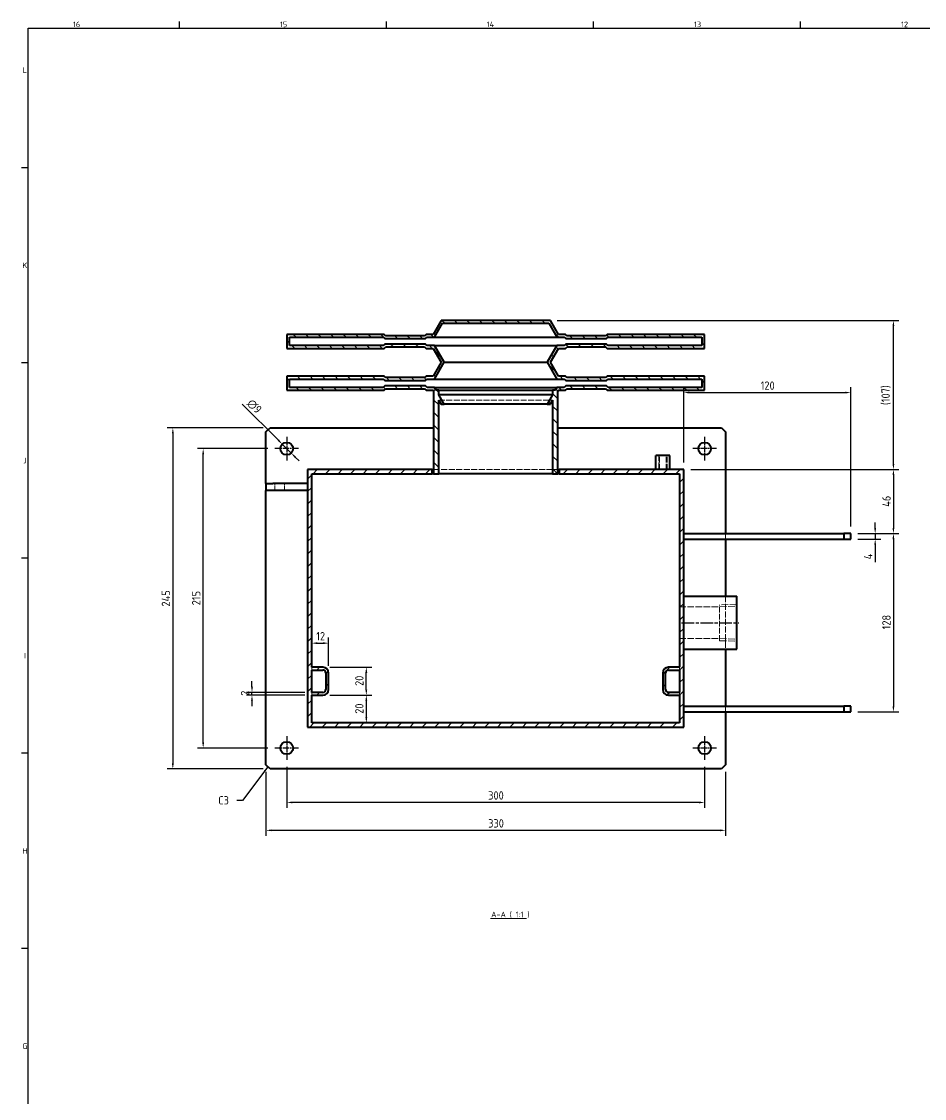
# Model space of a CAD drawing. Header units: millimetres. Extents: x 0 to 2378, y 0 to 1682.
# Drawn here: x 35 to 683, y 873 to 1647 of the extents above; entities that cross this region are included whole.
import ezdxf

# ---------------------------------------------------------------- set-up
doc = ezdxf.new("R2010")
doc.units = ezdxf.units.MM
doc.header["$LTSCALE"] = 2
doc.linetypes.add('CHAIN', pattern=[0.3543, 0.2362, -0.0295, 0.0591, -0.0295])
doc.linetypes.add('DASHED', pattern=[0.2067, 0.1654, -0.0413])
doc.layers.get('0').update_dxf_attribs({"color": 3, "lineweight": 25})
for name, color, linetype, lineweight in [('가려진 것(ISO)', 2, 'DASHED', 18), ('가시적인 것(ISO)', 3, 'Continuous', 40), ('경계(ISO)', 7, 'Continuous', 25), ('기호(ISO)', 5, 'Continuous', 25), ('중심 표식(ISO)', 1, 'Continuous', 25), ('중심선(ISO)', 1, 'Continuous', 25), ('치수(ISO)', 2, 'Continuous', 25), ('해치(ISO)', 7, 'Continuous', 18)]:
    doc.layers.add(name, color=color, linetype=linetype, lineweight=lineweight)
doc.styles.add('문자 텍스트_PSTEK_POSCO', font='isocp.shx')
doc.styles.add('치수 텍스트_PSTEK_POSCO', font='isocp.shx')
doc.styles.add('텍스트 스타일512', font='isocp.shx')
doc.dimstyles.new('치수_PSTEK_POSCO', dxfattribs={"dimscale": 2, "dimtxt": 3, "dimasz": 2, "dimexe": 2, "dimexo": 2.5, "dimgap": 1, "dimtad": 1, "dimrnd": 1e-08, "dimdsep": 46, "dimtxsty": '치수 텍스트_PSTEK_POSCO', "dimcen": 0.09, "dimdle": 10, "dimclrd": 7, "dimclre": 7, "dimclrt": 2, "dimadec": 1, "dimazin": 2, "dimtfac": 1, "dimtmove": 0, "dimatfit": 3, "dimfxl": 0, "dimtolj": 1, "dimlwd": -1, "dimlwe": -1, "dimarcsym": 0})
doc.dimstyles.new('치수_PSTEK_POSCO$7', dxfattribs={"dimscale": 2, "dimtxt": 3, "dimasz": 2, "dimexe": 2, "dimexo": 2.5, "dimgap": 1, "dimtad": 1, "dimrnd": 1e-08, "dimdsep": 46, "dimtxsty": '치수 텍스트_PSTEK_POSCO', "dimcen": 0.09, "dimdle": 10, "dimclrd": 7, "dimclre": 7, "dimclrt": 2, "dimadec": 1, "dimazin": 2, "dimtfac": 1, "dimtmove": 0, "dimatfit": 3, "dimfxl": 0, "dimtolj": 1, "dimlwd": -1, "dimlwe": -1, "dimarcsym": 0})

# ---------------------------------------------------------------- blocks, each defined once
blk = doc.blocks.new('경계 Default Border')
at = {"layer": '경계(ISO)'}
for p, q in [((74.31, 821), (74.31, 823.4)), ((148.63, 821), (148.63, 823.4)), ((222.94, 821), (222.94, 823.4)), ((297.25, 821), (297.25, 823.4)), ((20, 770.92), (17.6, 770.92)), ((20, 700.83), (17.6, 700.83)), ((20, 630.75), (17.6, 630.75)), ((20, 560.67), (17.6, 560.67)), ((20, 490.58), (17.6, 490.58))]:
    blk.add_line(p, q, dxfattribs=at)
at = {"layer": '경계(ISO)', "flags": 128}
blk.add_lwpolyline([(20, 20), (20, 821), (1169, 821), (1169, 20), (20, 20)], dxfattribs=at)
at = {"layer": '경계(ISO)', "color": 2, "char_height": 2, "attachment_point": 7, "style": '문자 텍스트_PSTEK_POSCO'}
for s, insert in [('16', (36.04, 821.38)), ('15', (110.35, 821.38)), ('14', (184.55, 821.4)), ('13', (258.97, 821.38)), ('12', (333.29, 821.38)), ('L', (18.03, 804.94)), ('K', (17.92, 734.87)), ('J', (18.16, 664.77)), ('I', (18.48, 594.71)), ('H', (17.92, 524.62)), ('G', (17.92, 454.52))]:
    blk.add_mtext(s, dxfattribs=dict(at, insert=insert))
blk = doc.blocks.new('*D22')
at = {"layer": 'Defpoints', "color": 0, "transparency": 16777216}
for p in [(251.59, 1183.11), (282.7, 1183.11), (251.59, 1163.11)]:
    blk.add_point(p, dxfattribs=at)
at = {"layer": '치수(ISO)', "color": 7, "transparency": 16777216}
for p, q in [((256.59, 1183.11), (286.7, 1183.11)), ((282.7, 1167.11), (282.7, 1179.11)), ((256.59, 1163.11), (286.7, 1163.11))]:
    blk.add_line(p, q, dxfattribs=at)
for points in [[(282.04, 1179.11), (283.37, 1179.11), (282.7, 1183.11)], [(282.04, 1167.11), (283.37, 1167.11), (282.7, 1163.11)]]:
    blk.add_solid(points, dxfattribs=at)
at = {"layer": '치수(ISO)', "color": 2, "transparency": 16777216, "insert": (277.7, 1169.74), "char_height": 6, "attachment_point": 4, "rotation": 90, "style": '치수 텍스트_PSTEK_POSCO'}
blk.add_mtext('\\A1;20', dxfattribs=at)
blk = doc.blocks.new('*D23')
at = {"layer": 'Defpoints', "color": 0, "transparency": 16777216}
for p in [(251.59, 1163.11), (282.7, 1143.11), (282.7, 1143.11)]:
    blk.add_point(p, dxfattribs=at)
at = {"layer": '치수(ISO)', "color": 7, "transparency": 16777216}
for p, q in [((256.59, 1163.11), (286.7, 1163.11)), ((282.7, 1159.11), (282.7, 1147.11))]:
    blk.add_line(p, q, dxfattribs=at)
for points in [[(282.04, 1159.11), (283.37, 1159.11), (282.7, 1163.11)], [(282.04, 1147.11), (283.37, 1147.11), (282.7, 1143.11)]]:
    blk.add_solid(points, dxfattribs=at)
at = {"layer": '치수(ISO)', "color": 2, "transparency": 16777216, "insert": (277.7, 1149.74), "char_height": 6, "attachment_point": 4, "rotation": 90, "style": '치수 텍스트_PSTEK_POSCO'}
blk.add_mtext('\\A1;20', dxfattribs=at)
blk = doc.blocks.new('*D24')
at = {"layer": 'Defpoints', "color": 0, "transparency": 16777216}
for p in [(243.59, 1200.43), (255.59, 1200.43), (255.59, 1179.11)]:
    blk.add_point(p, dxfattribs=at)
at = {"layer": '치수(ISO)', "color": 7, "transparency": 16777216}
for p, q in [((247.59, 1200.43), (251.59, 1200.43)), ((255.59, 1184.11), (255.59, 1204.43))]:
    blk.add_line(p, q, dxfattribs=at)
for points in [[(247.59, 1201.1), (247.59, 1199.76), (243.59, 1200.43)], [(251.59, 1201.1), (251.59, 1199.76), (255.59, 1200.43)]]:
    blk.add_solid(points, dxfattribs=at)
at = {"layer": '치수(ISO)', "color": 2, "transparency": 16777216, "insert": (246.71, 1205.43), "char_height": 6, "attachment_point": 4, "style": '치수 텍스트_PSTEK_POSCO'}
blk.add_mtext('\\A1;12', dxfattribs=at)
blk = doc.blocks.new('*D25')
at = {"layer": 'Defpoints', "color": 0, "transparency": 16777216}
for p in [(200.63, 1165.11), (243.59, 1165.11), (243.59, 1163.11)]:
    blk.add_point(p, dxfattribs=at)
at = {"layer": '치수(ISO)', "color": 7, "transparency": 16777216}
for p, q in [((200.63, 1169.11), (200.63, 1173.11)), ((238.59, 1165.11), (196.63, 1165.11)), ((238.59, 1163.11), (196.63, 1163.11)), ((200.63, 1163.11), (200.63, 1165.11)), ((200.63, 1159.11), (200.63, 1155.11))]:
    blk.add_line(p, q, dxfattribs=at)
for points in [[(199.96, 1169.11), (201.3, 1169.11), (200.63, 1165.11)], [(199.96, 1159.11), (201.3, 1159.11), (200.63, 1163.11)]]:
    blk.add_solid(points, dxfattribs=at)
at = {"layer": '치수(ISO)', "color": 2, "transparency": 16777216, "insert": (195.63, 1162.66), "char_height": 6, "attachment_point": 4, "rotation": 90, "style": '치수 텍스트_PSTEK_POSCO'}
blk.add_mtext('\\A1;2', dxfattribs=at)
blk = doc.blocks.new('*D26')
at = {"layer": 'Defpoints', "color": 0, "transparency": 16777216}
for p in [(225.59, 1116.61), (525.59, 1116.61), (225.59, 1086.07)]:
    blk.add_point(p, dxfattribs=at)
at = {"layer": '치수(ISO)', "color": 7, "transparency": 16777216}
for p, q in [((225.59, 1111.61), (225.59, 1082.07)), ((525.59, 1111.61), (525.59, 1082.07)), ((521.59, 1086.07), (229.59, 1086.07))]:
    blk.add_line(p, q, dxfattribs=at)
for points in [[(229.59, 1086.73), (229.59, 1085.4), (225.59, 1086.07)], [(521.59, 1086.73), (521.59, 1085.4), (525.59, 1086.07)]]:
    blk.add_solid(points, dxfattribs=at)
at = {"layer": '치수(ISO)', "color": 2, "transparency": 16777216, "insert": (370.19, 1091.07), "char_height": 6, "attachment_point": 4, "style": '치수 텍스트_PSTEK_POSCO'}
blk.add_mtext('\\A1;300', dxfattribs=at)
blk = doc.blocks.new('*D27')
at = {"layer": 'Defpoints', "color": 0, "transparency": 16777216}
for p in [(210.59, 1113.11), (540.59, 1113.11), (540.59, 1066.03)]:
    blk.add_point(p, dxfattribs=at)
at = {"layer": '치수(ISO)', "color": 7, "transparency": 16777216}
for p, q in [((210.59, 1108.11), (210.59, 1062.03)), ((540.59, 1108.11), (540.59, 1062.03)), ((214.59, 1066.03), (536.59, 1066.03))]:
    blk.add_line(p, q, dxfattribs=at)
for points in [[(214.59, 1066.69), (214.59, 1065.36), (210.59, 1066.03)], [(536.59, 1066.69), (536.59, 1065.36), (540.59, 1066.03)]]:
    blk.add_solid(points, dxfattribs=at)
at = {"layer": '치수(ISO)', "color": 2, "transparency": 16777216, "insert": (370.19, 1071.03), "char_height": 6, "attachment_point": 4, "style": '치수 텍스트_PSTEK_POSCO'}
blk.add_mtext('\\A1;330', dxfattribs=at)
blk = doc.blocks.new('*D28')
at = {"layer": 'Defpoints', "color": 0, "transparency": 16777216}
for p in [(165.59, 1340.11), (217.09, 1340.11), (217.09, 1125.11)]:
    blk.add_point(p, dxfattribs=at)
at = {"layer": '치수(ISO)', "color": 7, "transparency": 16777216}
for p, q in [((212.09, 1340.11), (161.59, 1340.11)), ((165.59, 1129.11), (165.59, 1336.11)), ((212.09, 1125.11), (161.59, 1125.11))]:
    blk.add_line(p, q, dxfattribs=at)
for points in [[(164.92, 1336.11), (166.26, 1336.11), (165.59, 1340.11)], [(164.92, 1129.11), (166.26, 1129.11), (165.59, 1125.11)]]:
    blk.add_solid(points, dxfattribs=at)
at = {"layer": '치수(ISO)', "color": 2, "transparency": 16777216, "insert": (160.59, 1227.61), "char_height": 6, "attachment_point": 4, "rotation": 90, "style": '치수 텍스트_PSTEK_POSCO'}
blk.add_mtext('\\A1;215', dxfattribs=at)
blk = doc.blocks.new('*D29')
at = {"layer": 'Defpoints', "color": 0, "transparency": 16777216}
for p in [(213.59, 1355.11), (143.82, 1110.11), (213.59, 1110.11)]:
    blk.add_point(p, dxfattribs=at)
at = {"layer": '치수(ISO)', "color": 7, "transparency": 16777216}
for p, q in [((208.59, 1355.11), (139.82, 1355.11)), ((143.82, 1351.11), (143.82, 1114.11)), ((208.59, 1110.11), (139.82, 1110.11))]:
    blk.add_line(p, q, dxfattribs=at)
for points in [[(143.15, 1351.11), (144.48, 1351.11), (143.82, 1355.11)], [(143.15, 1114.11), (144.48, 1114.11), (143.82, 1110.11)]]:
    blk.add_solid(points, dxfattribs=at)
at = {"layer": '치수(ISO)', "color": 2, "transparency": 16777216, "insert": (138.81, 1226.71), "char_height": 6, "attachment_point": 4, "rotation": 90, "style": '치수 텍스트_PSTEK_POSCO'}
blk.add_mtext('\\A1;245', dxfattribs=at)
blk = doc.blocks.new('*D30')
at = {"layer": 'Defpoints', "color": 0, "transparency": 16777216}
for p in [(510.59, 1325.11), (630.59, 1279.11), (661.11, 1279.11)]:
    blk.add_point(p, dxfattribs=at)
at = {"layer": '치수(ISO)', "color": 7, "transparency": 16777216}
for p, q in [((515.59, 1325.11), (665.11, 1325.11)), ((661.11, 1321.11), (661.11, 1283.11)), ((635.59, 1279.11), (665.11, 1279.11))]:
    blk.add_line(p, q, dxfattribs=at)
for points in [[(660.45, 1321.11), (661.78, 1321.11), (661.11, 1325.11)], [(660.45, 1283.11), (661.78, 1283.11), (661.11, 1279.11)]]:
    blk.add_solid(points, dxfattribs=at)
at = {"layer": '치수(ISO)', "color": 2, "transparency": 16777216, "insert": (656.11, 1298.37), "char_height": 6, "attachment_point": 4, "rotation": 90, "style": '치수 텍스트_PSTEK_POSCO'}
blk.add_mtext('\\A1;46', dxfattribs=at)
blk = doc.blocks.new('*D31')
at = {"layer": 'Defpoints', "color": 0, "transparency": 16777216}
for p in [(630.59, 1279.11), (630.59, 1151.11), (661.11, 1151.11)]:
    blk.add_point(p, dxfattribs=at)
at = {"layer": '치수(ISO)', "color": 7, "transparency": 16777216}
for p, q in [((635.59, 1279.11), (665.11, 1279.11)), ((661.11, 1275.11), (661.11, 1155.11)), ((635.59, 1151.11), (665.11, 1151.11))]:
    blk.add_line(p, q, dxfattribs=at)
for points in [[(660.45, 1275.11), (661.78, 1275.11), (661.11, 1279.11)], [(660.45, 1155.11), (661.78, 1155.11), (661.11, 1151.11)]]:
    blk.add_solid(points, dxfattribs=at)
at = {"layer": '치수(ISO)', "color": 2, "transparency": 16777216, "insert": (656.11, 1210.31), "char_height": 6, "attachment_point": 4, "rotation": 90, "style": '치수 텍스트_PSTEK_POSCO'}
blk.add_mtext('\\A1;128', dxfattribs=at)
blk = doc.blocks.new('*D32')
at = {"layer": 'Defpoints', "color": 0, "transparency": 16777216}
for p in [(630.59, 1279.11), (648.01, 1279.11), (630.59, 1275.11)]:
    blk.add_point(p, dxfattribs=at)
at = {"layer": '치수(ISO)', "color": 7, "transparency": 16777216}
for p, q in [((648.01, 1283.11), (648.01, 1287.11)), ((635.59, 1279.11), (652.01, 1279.11)), ((648.01, 1279.11), (648.01, 1275.11)), ((635.59, 1275.11), (652.01, 1275.11)), ((648.01, 1271.11), (648.01, 1258.64))]:
    blk.add_line(p, q, dxfattribs=at)
for points in [[(647.34, 1283.11), (648.67, 1283.11), (648.01, 1279.11)], [(647.34, 1271.11), (648.67, 1271.11), (648.01, 1275.11)]]:
    blk.add_solid(points, dxfattribs=at)
at = {"layer": '치수(ISO)', "color": 2, "transparency": 16777216, "insert": (643.01, 1260.64), "char_height": 6, "attachment_point": 4, "rotation": 90, "style": '치수 텍스트_PSTEK_POSCO'}
blk.add_mtext('\\A1;4', dxfattribs=at)
blk = doc.blocks.new('*D33')
at = {"layer": 'Defpoints', "color": 0, "transparency": 16777216}
for p in [(630.59, 1380.38), (510.59, 1325.11), (630.59, 1279.11)]:
    blk.add_point(p, dxfattribs=at)
at = {"layer": '치수(ISO)', "color": 7, "transparency": 16777216}
for p, q in [((510.59, 1330.11), (510.59, 1384.38)), ((630.59, 1284.11), (630.59, 1384.38)), ((514.59, 1380.38), (626.59, 1380.38))]:
    blk.add_line(p, q, dxfattribs=at)
for points in [[(514.59, 1381.04), (514.59, 1379.71), (510.59, 1380.38)], [(626.59, 1381.04), (626.59, 1379.71), (630.59, 1380.38)]]:
    blk.add_solid(points, dxfattribs=at)
at = {"layer": '치수(ISO)', "color": 2, "transparency": 16777216, "insert": (565.79, 1385.38), "char_height": 6, "attachment_point": 4, "style": '치수 텍스트_PSTEK_POSCO'}
blk.add_mtext('\\A1;120', dxfattribs=at)
blk = doc.blocks.new('*D34')
at = {"layer": 'Defpoints', "color": 0, "transparency": 16777216}
for p in [(222.41, 1343.3), (228.77, 1336.93)]:
    blk.add_point(p, dxfattribs=at)
at = {"layer": '치수(ISO)', "color": 7, "transparency": 16777216}
for p, q in [((219.58, 1346.12), (193.66, 1372.04)), ((228.77, 1336.93), (222.41, 1343.3)), ((231.6, 1334.1), (234.43, 1331.28))]:
    blk.add_line(p, q, dxfattribs=at)
for points in [[(220.05, 1346.6), (219.11, 1345.65), (222.41, 1343.3)], [(232.07, 1334.58), (231.13, 1333.63), (228.77, 1336.93)]]:
    blk.add_solid(points, dxfattribs=at)
at = {"layer": '치수(ISO)', "color": 2, "transparency": 16777216, "insert": (198.61, 1374.17), "char_height": 6, "attachment_point": 4, "rotation": 315, "style": '치수 텍스트_PSTEK_POSCO'}
blk.add_mtext('\\A1;∅9', dxfattribs=at)
blk = doc.blocks.new('*D91')
at = {"layer": 'Defpoints', "color": 0, "transparency": 16777216}
for p in [(414.82, 1432.11), (661.11, 1432.11), (510.59, 1325.11)]:
    blk.add_point(p, dxfattribs=at)
at = {"layer": '치수(ISO)', "color": 7, "transparency": 16777216}
for p, q in [((419.82, 1432.11), (665.11, 1432.11)), ((661.11, 1329.11), (661.11, 1428.11)), ((515.59, 1325.11), (665.11, 1325.11))]:
    blk.add_line(p, q, dxfattribs=at)
for points in [[(660.45, 1428.11), (661.78, 1428.11), (661.11, 1432.11)], [(660.45, 1329.11), (661.78, 1329.11), (661.11, 1325.11)]]:
    blk.add_solid(points, dxfattribs=at)
at = {"layer": '치수(ISO)', "color": 2, "transparency": 16777216, "insert": (655.81, 1371.42), "char_height": 6, "attachment_point": 4, "rotation": 90, "style": '치수 텍스트_PSTEK_POSCO'}
blk.add_mtext('\\A1;(107)', dxfattribs=at)

msp = doc.modelspace()

# ---------------------------------------------------------------- hatches: boundary and pattern name
at = {"layer": '해치(ISO)'}
h = msp.add_hatch(dxfattribs=at)
h.set_pattern_fill('ANSI31', color=256, scale=50.8, angle=90.0002105, style=0)
h.set_pattern_definition([(135.0002, (0, 0), (-4.490112, -4.490145), [])])
h.paths.add_polyline_path([(454.3981, 1383.1144), (455.5898, 1382.1144), (525.5898, 1382.1144), (525.5898, 1392.1144), (455.5898, 1392.1144), (454.3981, 1391.1144), (426.7816, 1391.1144), (425.5898, 1392.1144), (420.5898, 1392.1144), (414.8163, 1402.1144), (420.5898, 1412.1144), (425.5898, 1412.1144), (426.7816, 1413.1144), (454.3981, 1413.1144), (455.5898, 1412.1144), (525.5898, 1412.1144), (525.5898, 1422.1144), (455.5898, 1422.1144), (454.3981, 1421.1144), (426.7816, 1421.1144), (425.5898, 1422.1144), (420.5898, 1422.1144), (414.8163, 1432.1144), (336.3633, 1432.1144), (330.5898, 1422.1144), (325.5898, 1422.1144), (324.3981, 1421.1144), (296.7816, 1421.1144), (295.5898, 1422.1144), (225.5898, 1422.1144), (225.5898, 1412.1144), (295.5898, 1412.1144), (296.7816, 1413.1144), (324.3981, 1413.1144), (325.5898, 1412.1144), (330.5898, 1412.1144), (336.3633, 1402.1144), (330.5898, 1392.1144), (325.5898, 1392.1144), (324.3981, 1391.1144), (296.7816, 1391.1144), (295.5898, 1392.1144), (225.5898, 1392.1144), (225.5898, 1382.1144), (295.5898, 1382.1144), (296.7816, 1383.1144), (324.3981, 1383.1144), (325.5898, 1382.1144), (330.5898, 1382.1144), (331.0398, 1381.335), (331.0398, 1322.1144), (334.7898, 1322.1144), (334.7898, 1374.8398), (336.3633, 1372.1144), (338.6727, 1372.1144), (334.7898, 1378.8398), (334.7898, 1382.1144), (332.8992, 1382.1144), (331.7445, 1384.1144), (326.3178, 1384.1144), (325.126, 1385.1144), (296.0537, 1385.1144), (294.8619, 1384.1144), (227.5898, 1384.1144), (227.5898, 1390.1144), (294.8619, 1390.1144), (296.0537, 1389.1144), (325.126, 1389.1144), (326.3178, 1390.1144), (331.7445, 1390.1144), (338.6727, 1402.1144), (331.7445, 1414.1144), (326.3178, 1414.1144), (325.126, 1415.1144), (296.0537, 1415.1144), (294.8619, 1414.1144), (227.5898, 1414.1144), (227.5898, 1420.1144), (294.8619, 1420.1144), (296.0537, 1419.1144), (325.126, 1419.1144), (326.3178, 1420.1144), (331.7445, 1420.1144), (337.518, 1430.1144), (413.6616, 1430.1144), (419.4351, 1420.1144), (424.8619, 1420.1144), (426.0537, 1419.1144), (455.126, 1419.1144), (456.3178, 1420.1144), (523.5898, 1420.1144), (523.5898, 1414.1144), (456.3178, 1414.1144), (455.126, 1415.1144), (426.0537, 1415.1144), (424.8619, 1414.1144), (419.4351, 1414.1144), (412.5069, 1402.1144), (419.4351, 1390.1144), (424.8619, 1390.1144), (426.0537, 1389.1144), (455.126, 1389.1144), (456.3178, 1390.1144), (523.5898, 1390.1144), (523.5898, 1384.1144), (456.3178, 1384.1144), (455.126, 1385.1144), (426.0537, 1385.1144), (424.8619, 1384.1144), (419.4351, 1384.1144), (418.2804, 1382.1144), (416.3898, 1382.1144), (416.3898, 1378.8398), (412.5069, 1372.1144), (414.8163, 1372.1144), (416.3898, 1374.8398), (416.3898, 1322.1144), (420.1398, 1322.1144), (420.1398, 1381.335), (420.5898, 1382.1144), (425.5898, 1382.1144), (426.7816, 1383.1144)])
h = msp.add_hatch(dxfattribs=at)
h.set_pattern_fill('ANSI31', color=256, scale=50.8, style=0)
h.set_pattern_definition([(45, (0, 0), (-4.490128, 4.490128), [])])
edge = h.paths.add_edge_path()
edge.add_line((330.0898, 1325.1144), (240.5898, 1325.1144))
edge.add_line((240.5898, 1325.1144), (240.5898, 1140.1144))
edge.add_line((240.5898, 1140.1144), (510.5898, 1140.1144))
edge.add_line((510.5898, 1140.1144), (510.5898, 1325.1144))
edge.add_line((510.5898, 1325.1144), (421.0898, 1325.1144))
edge.add_line((421.0898, 1325.1144), (421.0898, 1322.1144))
edge.add_line((421.0898, 1322.1144), (507.5898, 1322.1144))
edge.add_line((507.5898, 1322.1144), (507.5898, 1183.1144))
edge.add_line((507.5898, 1183.1144), (499.5898, 1183.1144))
edge.add_ellipse((499.5898, 1179.1144), major_axis=(0, 4), ratio=1, start_angle=0, end_angle=90)
edge.add_line((495.5898, 1179.1144), (495.5898, 1167.1144))
edge.add_ellipse((499.5898, 1167.1144), major_axis=(-4, 0), ratio=1, start_angle=0, end_angle=90)
edge.add_line((499.5898, 1163.1144), (507.5898, 1163.1144))
edge.add_line((507.5898, 1163.1144), (507.5898, 1143.1144))
edge.add_line((507.5898, 1143.1144), (243.5898, 1143.1144))
edge.add_line((243.5898, 1143.1144), (243.5898, 1163.1144))
edge.add_line((243.5898, 1163.1144), (251.5898, 1163.1144))
edge.add_ellipse((251.5898, 1167.1144), major_axis=(0, -4), ratio=1, start_angle=0, end_angle=90)
edge.add_line((255.5898, 1167.1144), (255.5898, 1179.1144))
edge.add_ellipse((251.5898, 1179.1144), major_axis=(4, 0), ratio=1, start_angle=0, end_angle=90)
edge.add_line((251.5898, 1183.1144), (243.5898, 1183.1144))
edge.add_line((243.5898, 1183.1144), (243.5898, 1322.1144))
edge.add_line((243.5898, 1322.1144), (330.0898, 1322.1144))
edge.add_line((330.0898, 1322.1144), (330.0898, 1325.1144))
edge = h.paths.add_edge_path(flags=0)
edge.add_line((499.5898, 1181.1144), (507.5898, 1181.1144))
edge.add_line((507.5898, 1181.1144), (507.5898, 1165.1144))
edge.add_line((507.5898, 1165.1144), (499.5898, 1165.1144))
edge.add_ellipse((499.5898, 1167.1144), major_axis=(0, -2), ratio=1, start_angle=270, end_angle=360, ccw=False)
edge.add_line((497.5898, 1167.1144), (497.5898, 1179.1144))
edge.add_ellipse((499.5898, 1179.1144), major_axis=(-2, 0), ratio=1, start_angle=270, end_angle=360, ccw=False)
edge = h.paths.add_edge_path(flags=0)
edge.add_line((243.5898, 1181.1144), (251.5898, 1181.1144))
edge.add_ellipse((251.5898, 1179.1144), major_axis=(0, 2), ratio=1, start_angle=270, end_angle=360, ccw=False)
edge.add_line((253.5898, 1179.1144), (253.5898, 1167.1144))
edge.add_ellipse((251.5898, 1167.1144), major_axis=(2, 0), ratio=1, start_angle=270, end_angle=360, ccw=False)
edge.add_line((251.5898, 1165.1144), (243.5898, 1165.1144))
edge.add_line((243.5898, 1165.1144), (243.5898, 1181.1144))

# ---------------------------------------------------------------- linework, layer by layer
at = {"layer": '가려진 것(ISO)', "ltscale": 11.67493}
for p, q in [((332.8992, 1382.1144), (330.5898, 1382.1144)), ((420.5898, 1382.1144), (418.2804, 1382.1144))]:
    msp.add_line(p, q, dxfattribs=at)
at = {"layer": '가려진 것(ISO)', "ltscale": 12.918983}
msp.add_line((334.7898, 1374.8398), (416.3898, 1374.8398), dxfattribs=at)
at = {"layer": '가려진 것(ISO)', "ltscale": 12.094824}
for p, q in [((492.5898, 1335.1144), (492.5898, 1325.1144)), ((493.1313, 1325.1144), (493.1313, 1335.1144)), ((498.0483, 1325.1144), (498.0483, 1335.1144)), ((498.5898, 1325.1144), (498.5898, 1335.1144))]:
    msp.add_line(p, q, dxfattribs=at)
at = {"layer": '가려진 것(ISO)', "ltscale": 13.074427}
msp.add_line((331.0398, 1325.1144), (420.1398, 1325.1144), dxfattribs=at)
at = {"layer": '가려진 것(ISO)', "ltscale": 4.761642}
for p, q in [((217.0898, 1310.1144), (217.0898, 1315.1144)), ((224.0898, 1310.1144), (224.0898, 1315.1144))]:
    msp.add_line(p, q, dxfattribs=at)
at = {"layer": '가려진 것(ISO)', "ltscale": 3.809293}
for p, q in [((540.5898, 1279.1144), (540.5898, 1275.1144)), ((540.5898, 1155.1144), (540.5898, 1151.1144))]:
    msp.add_line(p, q, dxfattribs=at)
at = {"layer": '가려진 것(ISO)', "ltscale": 13.131522}
msp.add_line((540.5898, 1234.1144), (540.5898, 1196.1144), dxfattribs=at)
at = {"layer": '가려진 것(ISO)', "ltscale": 13.913885}
for p, q in [((507.5898, 1226.4299), (536.3498, 1226.4299)), ((507.5898, 1203.7989), (536.3498, 1203.7989))]:
    msp.add_line(p, q, dxfattribs=at)
at = {"layer": '가려진 것(ISO)', "ltscale": 14.811291}
for p, q in [((548.5898, 1228.3995), (536.3498, 1228.017)), ((536.3498, 1226.5649), (548.5898, 1226.9474)), ((536.3498, 1203.6639), (548.5898, 1203.2814)), ((536.3498, 1202.2117), (548.5898, 1201.8292))]:
    msp.add_line(p, q, dxfattribs=at)
at = {"layer": '가려진 것(ISO)', "ltscale": 12.256541}
msp.add_line((536.3498, 1202.2117), (536.3498, 1228.017), dxfattribs=at)
at = {"layer": '가려진 것(ISO)', "ltscale": 1.904597}
for p, q in [((243.5898, 1183.1144), (243.5898, 1181.1144)), ((507.5898, 1181.1144), (507.5898, 1183.1144)), ((243.5898, 1165.1144), (243.5898, 1163.1144)), ((507.5898, 1163.1144), (507.5898, 1165.1144))]:
    msp.add_line(p, q, dxfattribs=at)
at = {"layer": '가시적인 것(ISO)'}
for p, q in [((336.3633, 1432.1144), (330.5898, 1422.1144)), ((414.8163, 1432.1144), (336.3633, 1432.1144)), ((420.5898, 1422.1144), (414.8163, 1432.1144)), ((331.7445, 1420.1144), (337.518, 1430.1144)), ((337.518, 1430.1144), (413.6616, 1430.1144)), ((413.6616, 1430.1144), (419.4351, 1420.1144)), ((295.5898, 1422.1144), (225.5898, 1422.1144)), ((225.5898, 1422.1144), (225.5898, 1412.1144)), ((227.5898, 1414.1144), (227.5898, 1420.1144)), ((227.5898, 1420.1144), (294.8619, 1420.1144)), ((294.8619, 1420.1144), (296.0537, 1419.1144)), ((296.7816, 1421.1144), (295.5898, 1422.1144)), ((296.0537, 1419.1144), (325.126, 1419.1144)), ((324.3981, 1421.1144), (296.7816, 1421.1144)), ((325.5898, 1422.1144), (324.3981, 1421.1144)), ((325.126, 1419.1144), (326.3178, 1420.1144)), ((330.5898, 1422.1144), (325.5898, 1422.1144)), ((326.3178, 1420.1144), (331.7445, 1420.1144)), ((331.7445, 1420.1144), (419.4351, 1420.1144)), ((419.4351, 1420.1144), (424.8619, 1420.1144)), ((425.5898, 1422.1144), (420.5898, 1422.1144)), ((424.8619, 1420.1144), (426.0537, 1419.1144)), ((426.7816, 1421.1144), (425.5898, 1422.1144)), ((426.0537, 1419.1144), (455.126, 1419.1144)), ((454.3981, 1421.1144), (426.7816, 1421.1144)), ((455.5898, 1422.1144), (454.3981, 1421.1144)), ((455.126, 1419.1144), (456.3178, 1420.1144)), ((525.5898, 1422.1144), (455.5898, 1422.1144)), ((456.3178, 1420.1144), (523.5898, 1420.1144)), ((523.5898, 1420.1144), (523.5898, 1414.1144)), ((525.5898, 1412.1144), (525.5898, 1422.1144)), ((225.5898, 1412.1144), (295.5898, 1412.1144)), ((294.8619, 1414.1144), (227.5898, 1414.1144)), ((296.0537, 1415.1144), (294.8619, 1414.1144)), ((295.5898, 1412.1144), (296.7816, 1413.1144)), ((325.126, 1415.1144), (296.0537, 1415.1144)), ((296.7816, 1413.1144), (324.3981, 1413.1144)), ((324.3981, 1413.1144), (325.5898, 1412.1144)), ((326.3178, 1414.1144), (325.126, 1415.1144)), ((325.5898, 1412.1144), (330.5898, 1412.1144)), ((331.7445, 1414.1144), (326.3178, 1414.1144)), ((330.5898, 1412.1144), (336.3633, 1402.1144)), ((338.6727, 1402.1144), (331.7445, 1414.1144)), ((331.7445, 1414.1144), (419.4351, 1414.1144)), ((419.4351, 1414.1144), (412.5069, 1402.1144)), ((414.8163, 1402.1144), (420.5898, 1412.1144)), ((424.8619, 1414.1144), (419.4351, 1414.1144)), ((420.5898, 1412.1144), (425.5898, 1412.1144)), ((426.0537, 1415.1144), (424.8619, 1414.1144)), ((425.5898, 1412.1144), (426.7816, 1413.1144)), ((455.126, 1415.1144), (426.0537, 1415.1144)), ((426.7816, 1413.1144), (454.3981, 1413.1144)), ((454.3981, 1413.1144), (455.5898, 1412.1144)), ((456.3178, 1414.1144), (455.126, 1415.1144)), ((455.5898, 1412.1144), (525.5898, 1412.1144)), ((523.5898, 1414.1144), (456.3178, 1414.1144)), ((336.3633, 1402.1144), (330.5898, 1392.1144)), ((331.7445, 1390.1144), (338.6727, 1402.1144)), ((338.6727, 1402.1144), (412.5069, 1402.1144)), ((412.5069, 1402.1144), (419.4351, 1390.1144)), ((420.5898, 1392.1144), (414.8163, 1402.1144)), ((295.5898, 1392.1144), (225.5898, 1392.1144)), ((225.5898, 1392.1144), (225.5898, 1382.1144)), ((296.7816, 1391.1144), (295.5898, 1392.1144)), ((325.5898, 1392.1144), (324.3981, 1391.1144)), ((330.5898, 1392.1144), (325.5898, 1392.1144)), ((425.5898, 1392.1144), (420.5898, 1392.1144)), ((426.7816, 1391.1144), (425.5898, 1392.1144)), ((455.5898, 1392.1144), (454.3981, 1391.1144)), ((525.5898, 1392.1144), (455.5898, 1392.1144)), ((525.5898, 1382.1144), (525.5898, 1392.1144)), ((227.5898, 1384.1144), (227.5898, 1390.1144)), ((227.5898, 1390.1144), (294.8619, 1390.1144)), ((294.8619, 1390.1144), (296.0537, 1389.1144)), ((296.0537, 1385.1144), (294.8619, 1384.1144)), ((296.0537, 1389.1144), (325.126, 1389.1144)), ((325.126, 1385.1144), (296.0537, 1385.1144)), ((324.3981, 1391.1144), (296.7816, 1391.1144)), ((325.126, 1389.1144), (326.3178, 1390.1144)), ((326.3178, 1384.1144), (325.126, 1385.1144)), ((326.3178, 1390.1144), (331.7445, 1390.1144)), ((331.7445, 1390.1144), (419.4351, 1390.1144)), ((419.4351, 1390.1144), (424.8619, 1390.1144)), ((424.8619, 1390.1144), (426.0537, 1389.1144)), ((426.0537, 1385.1144), (424.8619, 1384.1144)), ((426.0537, 1389.1144), (455.126, 1389.1144)), ((455.126, 1385.1144), (426.0537, 1385.1144)), ((454.3981, 1391.1144), (426.7816, 1391.1144)), ((455.126, 1389.1144), (456.3178, 1390.1144)), ((456.3178, 1384.1144), (455.126, 1385.1144)), ((456.3178, 1390.1144), (523.5898, 1390.1144)), ((523.5898, 1390.1144), (523.5898, 1384.1144)), ((225.5898, 1382.1144), (295.5898, 1382.1144)), ((294.8619, 1384.1144), (227.5898, 1384.1144)), ((295.5898, 1382.1144), (296.7816, 1383.1144)), ((296.7816, 1383.1144), (324.3981, 1383.1144)), ((324.3981, 1383.1144), (325.5898, 1382.1144)), ((325.5898, 1382.1144), (330.5898, 1382.1144)), ((331.7445, 1384.1144), (326.3178, 1384.1144)), ((330.5898, 1382.1144), (331.0398, 1381.335)), ((331.0398, 1381.335), (331.0398, 1322.1144)), ((332.8992, 1382.1144), (331.7445, 1384.1144)), ((331.7445, 1384.1144), (419.4351, 1384.1144)), ((334.7898, 1382.1144), (332.8992, 1382.1144)), ((334.7898, 1378.8398), (334.7898, 1382.1144)), ((334.7898, 1382.1144), (416.3898, 1382.1144)), ((338.6727, 1372.1144), (334.7898, 1378.8398)), ((416.3898, 1378.8398), (334.7898, 1378.8398)), ((416.3898, 1378.8398), (412.5069, 1372.1144)), ((418.2804, 1382.1144), (416.3898, 1382.1144)), ((416.3898, 1382.1144), (416.3898, 1378.8398)), ((419.4351, 1384.1144), (418.2804, 1382.1144)), ((424.8619, 1384.1144), (419.4351, 1384.1144)), ((420.1398, 1381.335), (420.5898, 1382.1144)), ((420.1398, 1322.1144), (420.1398, 1381.335)), ((420.5898, 1382.1144), (425.5898, 1382.1144)), ((425.5898, 1382.1144), (426.7816, 1383.1144)), ((426.7816, 1383.1144), (454.3981, 1383.1144)), ((454.3981, 1383.1144), (455.5898, 1382.1144)), ((455.5898, 1382.1144), (525.5898, 1382.1144)), ((523.5898, 1384.1144), (456.3178, 1384.1144)), ((334.7898, 1322.1144), (334.7898, 1374.8398)), ((334.7898, 1374.8398), (336.3633, 1372.1144)), ((336.3633, 1372.1144), (338.6727, 1372.1144)), ((412.5069, 1372.1144), (338.6727, 1372.1144)), ((412.5069, 1372.1144), (414.8163, 1372.1144)), ((414.8163, 1372.1144), (416.3898, 1374.8398)), ((416.3898, 1374.8398), (416.3898, 1322.1144)), ((210.5898, 1352.1144), (213.5898, 1355.1144)), ((213.5898, 1355.1144), (331.0398, 1355.1144)), ((420.1398, 1355.1144), (537.5898, 1355.1144)), ((537.5898, 1355.1144), (540.5898, 1352.1144)), ((210.5898, 1315.1144), (210.5898, 1352.1144)), ((540.5898, 1352.1144), (540.5898, 1279.1144)), ((500.5898, 1335.1144), (490.5898, 1335.1144)), ((490.5898, 1325.1144), (490.5898, 1335.1144)), ((500.5898, 1325.1144), (500.5898, 1335.1144)), ((330.0898, 1325.1144), (240.5898, 1325.1144)), ((240.5898, 1325.1144), (240.5898, 1140.1144)), ((330.0898, 1322.1144), (330.0898, 1325.1144)), ((330.0898, 1325.1144), (331.0398, 1325.1144)), ((420.1398, 1325.1144), (421.0898, 1325.1144)), ((510.5898, 1325.1144), (421.0898, 1325.1144)), ((421.0898, 1325.1144), (421.0898, 1322.1144)), ((510.5898, 1140.1144), (510.5898, 1325.1144)), ((210.5898, 1315.1144), (210.5898, 1310.1144)), ((210.5898, 1315.1144), (215.5898, 1315.1144)), ((240.5898, 1315.1144), (215.5898, 1315.1144)), ((243.5898, 1183.1144), (243.5898, 1322.1144)), ((243.5898, 1322.1144), (330.0898, 1322.1144)), ((331.0398, 1322.1144), (330.0898, 1322.1144)), ((331.0398, 1322.1144), (334.7898, 1322.1144)), ((416.3898, 1322.1144), (334.7898, 1322.1144)), ((416.3898, 1322.1144), (420.1398, 1322.1144)), ((421.0898, 1322.1144), (420.1398, 1322.1144)), ((421.0898, 1322.1144), (507.5898, 1322.1144)), ((507.5898, 1322.1144), (507.5898, 1183.1144)), ((215.5898, 1310.1144), (210.5898, 1310.1144)), ((210.5898, 1113.1144), (210.5898, 1310.1144)), ((240.5898, 1310.1144), (215.5898, 1310.1144)), ((510.5898, 1279.1144), (625.5898, 1279.1144)), ((630.5898, 1279.1144), (625.5898, 1279.1144)), ((625.5898, 1279.1144), (625.5898, 1275.1144)), ((630.5898, 1275.1144), (630.5898, 1279.1144)), ((510.5898, 1275.1144), (625.5898, 1275.1144)), ((540.5898, 1275.1144), (540.5898, 1234.1144)), ((625.5898, 1275.1144), (630.5898, 1275.1144)), ((510.5898, 1234.1144), (548.5898, 1234.1144)), ((548.5898, 1196.1144), (548.5898, 1234.1144)), ((510.5898, 1196.1144), (548.5898, 1196.1144)), ((540.5898, 1196.1144), (540.5898, 1155.1144)), ((251.5898, 1183.1144), (243.5898, 1183.1144)), ((243.5898, 1181.1144), (251.5898, 1181.1144)), ((243.5898, 1165.1144), (243.5898, 1181.1144)), ((253.5898, 1179.1144), (253.5898, 1167.1144)), ((255.5898, 1167.1144), (255.5898, 1179.1144)), ((495.5898, 1179.1144), (495.5898, 1167.1144)), ((497.5898, 1167.1144), (497.5898, 1179.1144)), ((507.5898, 1183.1144), (499.5898, 1183.1144)), ((499.5898, 1181.1144), (507.5898, 1181.1144)), ((507.5898, 1181.1144), (507.5898, 1165.1144)), ((251.5898, 1165.1144), (243.5898, 1165.1144)), ((243.5898, 1143.1144), (243.5898, 1163.1144)), ((243.5898, 1163.1144), (251.5898, 1163.1144)), ((507.5898, 1165.1144), (499.5898, 1165.1144)), ((499.5898, 1163.1144), (507.5898, 1163.1144)), ((507.5898, 1163.1144), (507.5898, 1143.1144)), ((510.5898, 1155.1144), (625.5898, 1155.1144)), ((630.5898, 1155.1144), (625.5898, 1155.1144)), ((625.5898, 1155.1144), (625.5898, 1151.1144)), ((630.5898, 1151.1144), (630.5898, 1155.1144)), ((510.5898, 1151.1144), (625.5898, 1151.1144)), ((540.5898, 1151.1144), (540.5898, 1113.1144)), ((625.5898, 1151.1144), (630.5898, 1151.1144)), ((240.5898, 1140.1144), (510.5898, 1140.1144)), ((507.5898, 1143.1144), (243.5898, 1143.1144)), ((213.5898, 1110.1144), (210.5898, 1113.1144)), ((537.5898, 1110.1144), (213.5898, 1110.1144)), ((540.5898, 1113.1144), (537.5898, 1110.1144))]:
    msp.add_line(p, q, dxfattribs=at)
for centre in [(225.5898, 1340.1144), (525.5898, 1340.1144), (225.5898, 1125.1144), (525.5898, 1125.1144)]:
    msp.add_circle(centre, 4.5, dxfattribs=at)
for centre, radius, start, end in [((251.5898, 1179.1144), 4, 0, 90), ((251.5898, 1179.1144), 2, 0, 90), ((499.5898, 1179.1144), 4, 90, 180), ((499.5898, 1179.1144), 2, 90, 180), ((251.5898, 1167.1144), 2, 270, 0), ((251.5898, 1167.1144), 4, 270, 0), ((499.5898, 1167.1144), 4, 180, 270), ((499.5898, 1167.1144), 2, 180, 270)]:
    msp.add_arc(centre, radius, start, end, dxfattribs=at)
at = {"layer": '기호(ISO)', "color": 7, "lineweight": 18}
msp.add_line((371.9272, 1002.7617), (397.7055, 1002.7617), dxfattribs=at)
at = {"layer": '중심 표식(ISO)', "linetype": 'CHAIN', "ltscale": 9.445163}
for p, q in [((225.5898, 1348.6144), (225.5898, 1331.6144)), ((525.5898, 1348.6144), (525.5898, 1331.6144)), ((234.0898, 1340.1144), (217.0898, 1340.1144)), ((534.0898, 1340.1144), (517.0898, 1340.1144)), ((225.5898, 1133.6144), (225.5898, 1116.6144)), ((525.5898, 1133.6144), (525.5898, 1116.6144)), ((234.0898, 1125.1144), (217.0898, 1125.1144)), ((534.0898, 1125.1144), (517.0898, 1125.1144))]:
    msp.add_line(p, q, dxfattribs=at)
at = {"layer": '중심선(ISO)', "linetype": 'CHAIN', "ltscale": 19.051651}
msp.add_line((509.0898, 1215.1144), (550.0898, 1215.1144), dxfattribs=at)

# ---------------------------------------------------------------- block references
at = {"xscale": 2, "yscale": 2, "zscale": 2}
msp.add_blockref('경계 Default Border', (0, 0), dxfattribs=at)

# ---------------------------------------------------------------- texts
at = {"layer": '기호(ISO)', "color": 2, "insert": (176.4164, 1087.5724), "char_height": 6, "attachment_point": 4, "style": '치수 텍스트_PSTEK_POSCO'}
msp.add_mtext('{C3}', dxfattribs=at)
at = {"layer": '기호(ISO)', "color": 7, "insert": (372.3464, 1003.204), "char_height": 4, "attachment_point": 7, "style": '텍스트 스타일512'}
msp.add_mtext('A-A ( 1:1 )', dxfattribs=at)

# ---------------------------------------------------------------- dimensions: what is measured, and where the dimension line sits
at = {"layer": '치수(ISO)', "color": 7}
dim = msp.add_linear_dim(base=(661.1147, 1432.1144), p1=(510.5898, 1325.1144), p2=(414.8163, 1432.1144), angle=90, text='(<>)', dimstyle='치수_PSTEK_POSCO', override={"dimgap": 1, "dimdec": 2, "dimtol": 0, "dimlim": 0, "dimtp": 0, "dimtm": 0, "dimtdec": 2, "dimtofl": 0, "dimatfit": 1}, dxfattribs=at)
dim.commit()
dim.dimension.update_dxf_attribs({"geometry": '*D91', "text_midpoint": (661.1147, 1378.6144), "dimtype": 160})
for base, p1, p2, override, picture, middle in [((630.5898, 1380.3754), (510.5898, 1325.1144), (630.5898, 1279.1144), {"dimdec": 2, "dimtp": 0, "dimtm": 0, "dimtdec": 2, "dimtofl": 0, "dimatfit": 1}, '*D33', (570.5898, 1380.3754)), ((255.5898, 1200.4298), (243.5898, 1200.4298), (255.5898, 1179.1144), {"dimdec": 2, "dimse1": 1, "dimtp": 0, "dimtm": 0, "dimtdec": 2, "dimtofl": 0, "dimatfit": 1}, '*D24', (249.5898, 1200.4298)), ((540.5898, 1066.0271), (210.5898, 1113.1144), (540.5898, 1113.1144), {"dimdec": 2, "dimtp": 0, "dimtm": 0, "dimtdec": 2, "dimtofl": 0, "dimatfit": 1}, '*D27', (375.5898, 1066.0271))]:
    dim = msp.add_linear_dim(base=base, p1=p1, p2=p2, dimstyle='치수_PSTEK_POSCO', override=override, dxfattribs=at)
    dim.commit()
    dim.dimension.update_dxf_attribs({"geometry": picture, "text_midpoint": middle, "dimtype": 160})
dim = msp.add_diameter_dim_2p(p1=(228.7718, 1336.9324), p2=(222.4079, 1343.2964), dimstyle='치수_PSTEK_POSCO', override={"dimdec": 2, "dimlfac": 1, "dimtp": 0, "dimtm": 0, "dimtdec": 2, "dimatfit": 2}, dxfattribs=at)
dim.commit()
dim.dimension.update_dxf_attribs({"geometry": '*D34', "text_midpoint": (197.9832, 1367.721), "dimtype": 163})
for base, p1, p2, angle, override, picture, middle in [((143.8151, 1110.1144), (213.5898, 1355.1144), (213.5898, 1110.1144), 270, {"dimdec": 2, "dimtp": 0, "dimtm": 0, "dimtdec": 2, "dimtofl": 0, "dimatfit": 1}, '*D29', (143.8151, 1232.6144)), ((165.5898, 1340.1144), (217.0898, 1125.1144), (217.0898, 1340.1144), 90, {"dimdec": 2, "dimtp": 0, "dimtm": 0, "dimtdec": 2, "dimtofl": 0, "dimatfit": 1}, '*D28', (165.5898, 1232.6144)), ((661.1147, 1279.1144), (510.5898, 1325.1144), (630.5898, 1279.1144), 90, {"dimdec": 2, "dimtp": 0, "dimtm": 0, "dimtdec": 2, "dimtofl": 0, "dimatfit": 1}, '*D30', (661.1147, 1302.1144)), ((648.0072, 1279.1144), (630.5898, 1275.1144), (630.5898, 1279.1144), 90, {"dimdec": 2, "dimtp": 0, "dimtm": 0, "dimtdec": 2, "dimtofl": 1, "dimatfit": 1}, '*D32', (648.0072, 1262.1356)), ((661.1147, 1151.1144), (630.5898, 1279.1144), (630.5898, 1151.1144), 90, {"dimdec": 2, "dimtp": 0, "dimtm": 0, "dimtdec": 2, "dimtofl": 0, "dimatfit": 1}, '*D31', (661.1147, 1215.1144)), ((282.7044, 1183.1144), (251.5898, 1163.1144), (251.5898, 1183.1144), 270, {"dimdec": 2, "dimtp": 0, "dimtm": 0, "dimtdec": 2, "dimtofl": 0, "dimatfit": 1}, '*D22', (282.7044, 1173.1144)), ((200.6286, 1165.1144), (243.5898, 1163.1144), (243.5898, 1165.1144), 270, {"dimdec": 2, "dimtp": 0, "dimtm": 0, "dimtdec": 2, "dimtofl": 1, "dimatfit": 1}, '*D25', (200.6286, 1164.1144)), ((282.7044, 1143.1144), (251.5898, 1163.1144), (282.7044, 1143.1144), 270, {"dimdec": 2, "dimse2": 1, "dimtp": 0, "dimtm": 0, "dimtdec": 2, "dimtofl": 0, "dimatfit": 1}, '*D23', (282.7044, 1153.1144)), ((225.5898, 1086.068), (525.5898, 1116.6144), (225.5898, 1116.6144), 180, {"dimdec": 2, "dimtp": 0, "dimtm": 0, "dimtdec": 2, "dimtofl": 0, "dimatfit": 1}, '*D26', (375.5898, 1086.068))]:
    dim = msp.add_linear_dim(base=base, p1=p1, p2=p2, angle=angle, dimstyle='치수_PSTEK_POSCO', override=override, dxfattribs=at)
    dim.commit()
    dim.dimension.update_dxf_attribs({"geometry": picture, "text_midpoint": middle, "dimtype": 160})

# ---------------------------------------------------------------- leaders
at = {"layer": '기호(ISO)', "color": 7, "annotation_type": 0, "has_hookline": 1, "hookline_direction": 1, "text_width": 7.1281}
msp.add_leader([(212.0898, 1111.6144), (193.7561, 1087.5724), (189.7561, 1087.5724)], dimstyle='치수_PSTEK_POSCO$7', override={"dimtad": 0}, dxfattribs=at)

doc.saveas('drawing.dxf')
